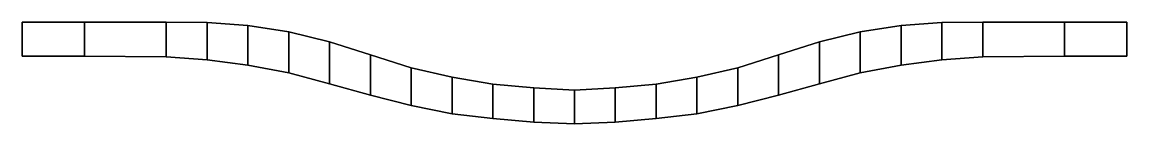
# Model space of a CAD drawing. Extents: x -164 to 165, y -30 to 0.
import ezdxf

# ---------------------------------------------------------------- set-up
doc = ezdxf.new("R2010")
doc.units = 0
doc.layers.add('METAL', color=242, linetype='CONTINUOUS')

msp = doc.modelspace()

# ---------------------------------------------------------------- meshes
at = {"layer": 'METAL'}
mesh = msp.add_polyface(dxfattribs=at)
corners = [(164.69, 0, 4.25), (164.69, 0, 4.25), (164.69, 0, 4.25), (164.69, 0, -4), (164.69, 0, -4), (164.69, 0, -4), (164.69, -10.06, 4.25), (164.69, -10.06, 4.25), (164.69, -10.06, 4.25), (164.69, -10.06, -4), (164.69, -10.06, -4), (164.69, -10.06, -4), (146.1, 0, 4.25), (146.1, 0, 4.25), (146.1, 0, -4), (146.1, 0, -4), (146.1, -10.06, 4.25), (146.1, -10.06, 4.25), (146.1, -10.06, -4), (146.1, -10.06, -4), (121.81, -0.01, -4), (121.81, -0.01, -4), (121.81, -10.27, 4.25), (121.81, -10.27, 4.25), (121.81, -0.01, 4.25), (121.81, -0.01, 4.25), (121.81, -10.27, -4), (121.81, -10.27, -4), (109.66, -0.14, -4), (109.66, -0.14, -4), (109.66, -11.15, 4.25), (109.66, -11.15, 4.25), (109.66, -0.14, 4.25), (109.66, -0.14, 4.25), (109.66, -11.15, -4), (109.66, -11.15, -4), (97.52, -0.96, -4), (97.52, -0.96, -4), (97.52, -12.73, 4.25), (97.52, -12.73, 4.25), (97.52, -0.96, 4.25), (97.52, -0.96, 4.25), (97.52, -12.73, -4), (97.52, -12.73, -4), (85.37, -2.83, -4), (85.37, -2.83, -4), (85.37, -15, 4.25), (85.37, -15, 4.25), (85.37, -2.83, 4.25), (85.37, -2.83, 4.25), (85.37, -15, -4), (85.37, -15, -4), (73.22, -5.86, -4), (73.22, -5.86, -4), (73.22, -18.28, 4.25), (73.22, -18.28, 4.25), (73.22, -5.86, 4.25), (73.22, -5.86, 4.25), (73.22, -18.28, -4), (73.22, -18.28, -4), (61.08, -9.72, -4), (61.08, -9.72, -4), (61.08, -21.68, 4.25), (61.08, -21.68, 4.25), (61.08, -9.72, 4.25), (61.08, -9.72, 4.25), (61.08, -21.68, -4), (61.08, -21.68, -4), (48.93, -13.52, -4), (48.93, -13.52, -4), (48.93, -24.73, 4.25), (48.93, -24.73, 4.25), (48.93, -13.53, 4.25), (48.93, -13.53, 4.25), (48.93, -24.73, -4), (48.93, -24.73, -4), (36.78, -16.28, -4), (36.78, -16.28, -4), (36.78, -27.14, 4.25), (36.78, -27.14, 4.25), (36.78, -16.28, 4.25), (36.78, -16.28, 4.25), (36.78, -27.14, -4), (36.78, -27.14, -4), (24.64, -18.4, -4), (24.64, -18.4, -4), (24.64, -28.58, 4.25), (24.64, -28.58, 4.25), (24.64, -18.4, 4.25), (24.64, -18.4, 4.25), (24.64, -28.58, -4), (24.64, -28.58, -4), (12.49, -19.5, -4), (12.49, -19.5, -4), (12.49, -19.5, 4.25), (12.49, -19.5, 4.25), (12.49, -29.63, 4.25), (12.49, -29.63, 4.25), (12.49, -29.63, -4), (12.49, -29.63, -4), (0.34, -20.16, 4.25), (0.34, -20.16, 4.25), (0.34, -20.16, -4), (0.34, -20.16, -4), (0.34, -30.14, 4.25), (0.34, -30.14, 4.25), (0.34, -30.14, -4), (0.34, -30.14, -4), (-11.8, -19.5, 4.25), (-11.8, -19.5, 4.25), (-11.8, -29.63, 4.25), (-11.8, -29.63, 4.25), (-11.8, -29.63, -4), (-11.8, -29.63, -4), (-11.8, -19.5, -4), (-11.8, -19.5, -4), (-23.95, -18.4, 4.25), (-23.95, -18.4, 4.25), (-23.95, -28.58, -4), (-23.95, -28.58, -4), (-23.95, -18.4, -4), (-23.95, -18.4, -4), (-23.95, -28.58, 4.25), (-23.95, -28.58, 4.25), (-36.09, -16.28, 4.25), (-36.09, -16.28, 4.25), (-36.09, -27.14, -4), (-36.09, -27.14, -4), (-36.09, -16.28, -4), (-36.09, -16.28, -4), (-36.09, -27.14, 4.25), (-36.09, -27.14, 4.25), (-48.24, -13.53, 4.25), (-48.24, -13.53, 4.25), (-48.24, -24.73, -4), (-48.24, -24.73, -4), (-48.24, -13.52, -4), (-48.24, -13.52, -4), (-48.24, -24.73, 4.25), (-48.24, -24.73, 4.25), (-60.39, -9.72, 4.25), (-60.39, -9.72, 4.25), (-60.39, -21.68, -4), (-60.39, -21.68, -4), (-60.39, -9.72, -4), (-60.39, -9.72, -4), (-60.39, -21.68, 4.25), (-60.39, -21.68, 4.25), (-72.53, -5.86, 4.25), (-72.53, -5.86, 4.25), (-72.53, -18.28, -4), (-72.53, -18.28, -4), (-72.53, -5.86, -4), (-72.53, -5.86, -4), (-72.53, -18.28, 4.25), (-72.53, -18.28, 4.25), (-84.68, -2.83, 4.25), (-84.68, -2.83, 4.25), (-84.68, -15, -4), (-84.68, -15, -4), (-84.68, -2.83, -4), (-84.68, -2.83, -4), (-84.68, -15, 4.25), (-84.68, -15, 4.25), (-96.83, -0.96, 4.25), (-96.83, -0.96, 4.25), (-96.83, -12.73, -4), (-96.83, -12.73, -4), (-96.83, -0.96, -4), (-96.83, -0.96, -4), (-96.83, -12.73, 4.25), (-96.83, -12.73, 4.25), (-108.97, -0.14, 4.25), (-108.97, -0.14, 4.25), (-108.97, -11.15, -4), (-108.97, -11.15, -4), (-108.97, -0.14, -4), (-108.97, -0.14, -4), (-108.97, -11.15, 4.25), (-108.97, -11.15, 4.25), (-121.12, -0.01, 4.25), (-121.12, -0.01, 4.25), (-121.12, -10.27, -4), (-121.12, -10.27, -4), (-121.12, -0.01, -4), (-121.12, -0.01, -4), (-121.12, -10.27, 4.25), (-121.12, -10.27, 4.25), (-145.41, 0, 4.25), (-145.41, 0, 4.25), (-145.41, 0, -4), (-145.41, 0, -4), (-145.41, -10.06, 4.25), (-145.41, -10.06, 4.25), (-145.41, -10.06, -4), (-145.41, -10.06, -4), (-164, 0, 4.25), (-164, 0, 4.25), (-164, 0, 4.25), (-164, 0, -4), (-164, 0, -4), (-164, 0, -4), (-164, -10.06, 4.25), (-164, -10.06, 4.25), (-164, -10.06, 4.25), (-164, -10.06, -4), (-164, -10.06, -4), (-164, -10.06, -4)]
mesh.append_faces([[corners[k] for k in face] for face in [(138, 130, 125, 133), (129, 126, 134, 137), (127, 131, 139, 135), (198, 201, 207, 204), (197, 202, 192, 189), (165, 173, 178, 170), (133, 141, 146, 138), (205, 200, 191, 194), (174, 177, 169, 166), (142, 145, 137, 134), (203, 206, 195, 193), (179, 175, 167, 171), (147, 143, 135, 139), (199, 196, 188, 190), (176, 172, 164, 168), (144, 140, 132, 136), (114, 108, 100, 102), (149, 157, 162, 154), (158, 161, 153, 150), (163, 159, 151, 155), (160, 156, 148, 152), (122, 110, 109, 117), (115, 112, 118, 121), (113, 111, 123, 119), (128, 124, 116, 120), (181, 189, 192, 186), (194, 191, 185, 182), (193, 195, 183, 187), (190, 188, 180, 184), (157, 165, 170, 162), (166, 169, 161, 158), (171, 167, 159, 163), (168, 164, 156, 160), (141, 149, 154, 146), (150, 153, 145, 142), (155, 151, 143, 147), (152, 148, 140, 144), (130, 122, 117, 125), (121, 118, 126, 129), (119, 123, 131, 127), (136, 132, 124, 128), (120, 116, 108, 114), (110, 104, 101, 109), (103, 106, 112, 115), (107, 105, 111, 113), (173, 181, 186, 178), (182, 185, 177, 174), (187, 183, 175, 179), (184, 180, 172, 176), (71, 72, 80, 79), (76, 68, 75, 83), (82, 74, 70, 78), (0, 6, 9, 3), (2, 12, 17, 7), (40, 39, 31, 32), (72, 71, 63, 64), (10, 19, 14, 5), (35, 43, 36, 28), (67, 75, 68, 60), (8, 16, 18, 11), (30, 38, 42, 34), (62, 70, 74, 66), (4, 15, 13, 1), (29, 37, 41, 33), (61, 69, 73, 65), (93, 102, 100, 95), (56, 55, 47, 48), (51, 59, 52, 44), (46, 54, 58, 50), (45, 53, 57, 49), (87, 88, 94, 97), (92, 84, 91, 99), (98, 90, 86, 96), (77, 85, 89, 81), (24, 23, 17, 12), (19, 27, 20, 14), (16, 22, 26, 18), (15, 21, 25, 13), (48, 47, 39, 40), (43, 51, 44, 36), (38, 46, 50, 42), (37, 45, 49, 41), (64, 63, 55, 56), (59, 67, 60, 52), (54, 62, 66, 58), (53, 61, 65, 57), (79, 80, 88, 87), (84, 76, 83, 91), (90, 82, 78, 86), (69, 77, 81, 73), (85, 93, 95, 89), (97, 94, 101, 104), (103, 92, 99, 106), (107, 98, 96, 105), (32, 31, 23, 24), (27, 35, 28, 20), (22, 30, 34, 26), (21, 29, 33, 25)]])

doc.saveas('drawing.dxf')
